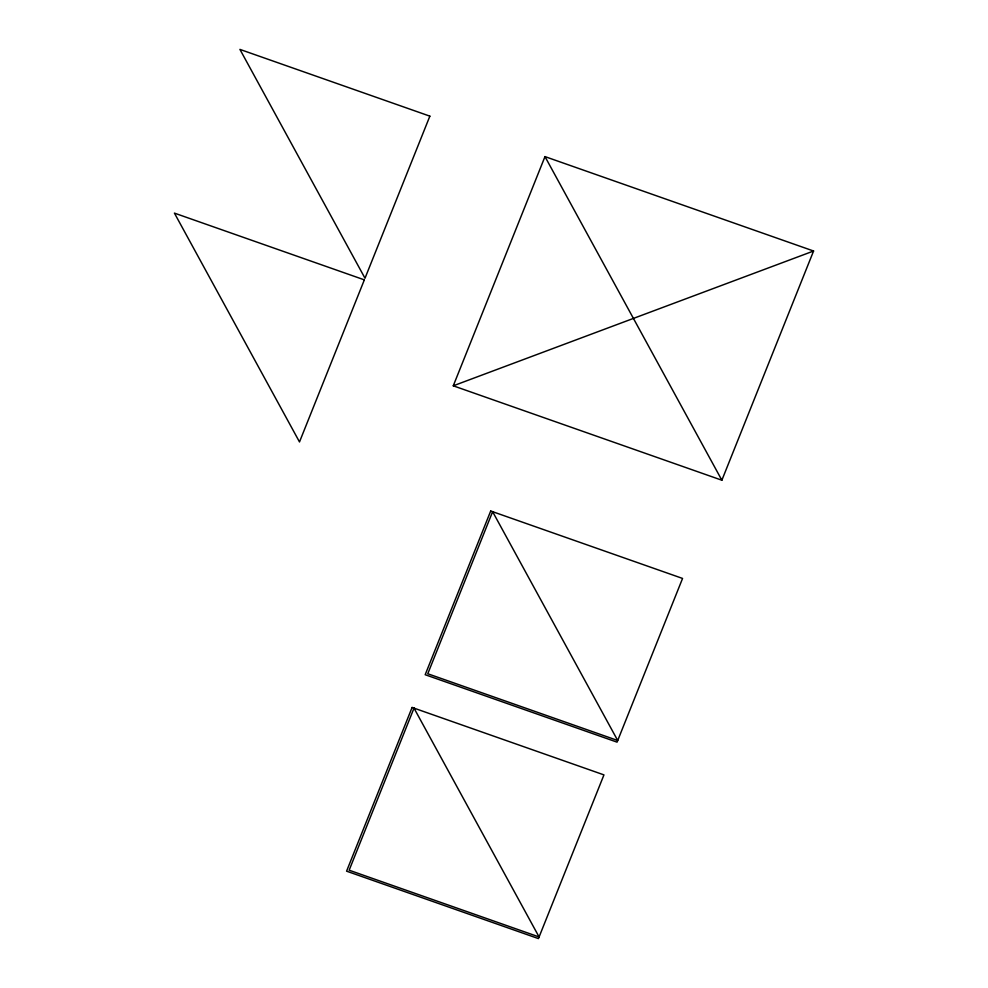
<?xml version="1.0" encoding="UTF-8"?>
<svg xmlns="http://www.w3.org/2000/svg" width="988" height="988" viewBox="0 0 988 988"><rect width="100%" height="100%" fill="white"/><g stroke="black" fill="none" stroke-linecap="round" stroke-linejoin="round"><path stroke-width="1.48" d="M453.27 385.814L544.981 156.61L813.581 251.014L721.87 480.217L453.27 385.814L813.581 251.014M544.981 156.61L721.87 480.217M364.35 279.863L299.5 441.945L174.419 213.112L364.35 279.863M429.866 116.152L365.004 278.233L239.923 49.4L429.866 116.152M412.095 707.457L346.578 871.169L538.435 938.6L603.952 774.888L412.095 707.457M490.703 511.006L425.186 674.718L617.055 742.149L682.56 578.437L490.703 511.006M414.009 708.137L349.147 870.206L539.09 936.957L414.009 708.137M492.617 511.685L427.767 673.754L617.71 740.506L492.617 511.685"/></g></svg>
